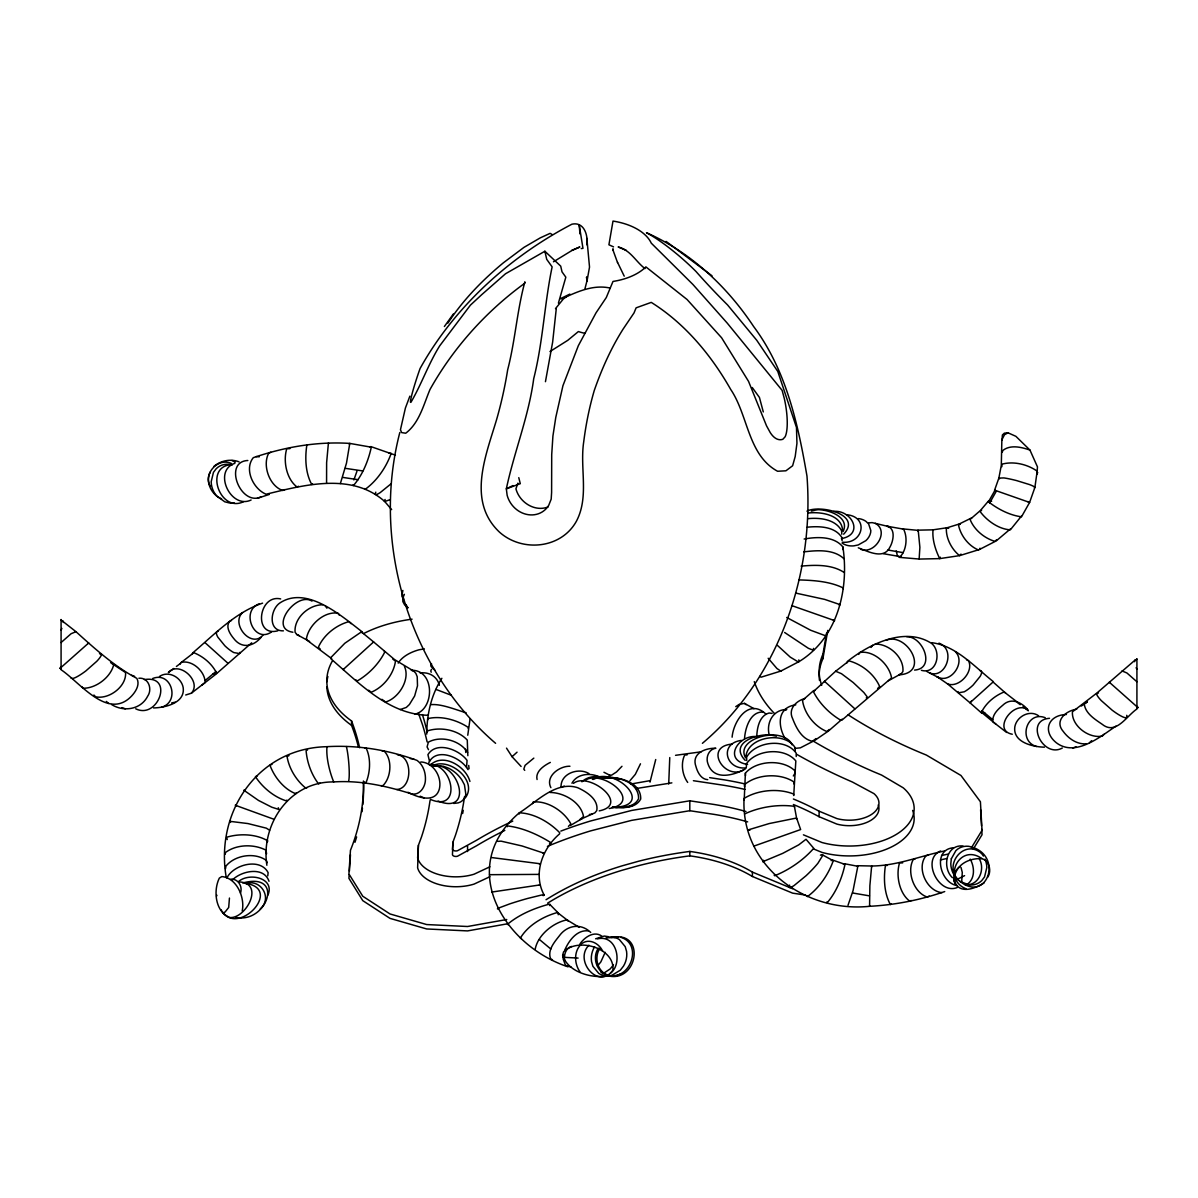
<?xml version="1.0" encoding="UTF-8"?>
<svg xmlns="http://www.w3.org/2000/svg" width="1198" height="1198" viewBox="0 0 1198 1198"><rect width="100%" height="100%" fill="white"/><g stroke="black" fill="none" stroke-linecap="round" stroke-linejoin="round"><path stroke-width="1.5" d="M953.473 847.78C932.029 849.397 939.756 883.211 957.442 885.651M944.413 850.984C920.423 855.941 896.763 865.869 871.65 866.004L869.868 885.726L869.583 906.302C895.161 904.984 920.528 899.953 944.713 891.567M746.399 766.96L746.339 763.89C756.238 749.349 784.6 747.073 795.831 760.94L793.72 795.517L793.555 794.004C778.371 788.044 757.9 789.811 744.048 798.452C740.753 866.244 805.341 913.056 869.583 906.302L869.823 905.733M561.053 787.161C560.35 773.564 578.484 767.169 588.907 773.564M558.418 303.109L565.83 277.187L562.012 271.856L560.709 266.136L544.88 251.251L505.526 273.758L481.641 294.738L470.41 305.146L439.726 345.803C428.51 363.758 421.591 384.079 411.019 402.154A26.086 1.782 -71.7 0 1 420.079 368.52C454.356 306.823 509.629 256.746 571.94 224.191C584.16 221.48 588.173 235.317 586.885 244.856M349.172 874.72L348.932 878.359L362.769 900.641L389.994 918.372L426.683 928.959L467.564 930.906L506.754 923.928M349.412 871.066L350.46 854.683M430.022 800.578A574.052 331.427 0 0 1 421.397 837.222L418.431 845.234L417.623 857.903A38.68 22.343 0 0 0 474.049 874.211L489.907 866.798M464.524 796.655A608.674 351.418 0 0 1 455.375 835.5L452.919 842.209L452.455 849.292A3.429 1.977 0 0 0 457.471 850.745L476.385 840.352A380.799 219.848 0 0 1 512.759 821.109M962.967 845.968C946.061 844.35 941.823 867.741 952.41 877.7M226.272 877.535C214.846 812.499 257.465 748.316 326.53 746.698C357.184 744.856 388.257 749.843 417.024 760.401C423.134 764.758 425.769 772.575 425.425 779.853C425.275 787.146 419.51 795.876 411.303 793.795C386.265 785.948 360.104 780.138 333.718 781.935C289.751 781.366 260.535 824.089 266.869 865.27M426.758 734.119C426.817 714.637 431.16 694.78 441.882 678.293M467.759 735.243L470.095 718.665M759.891 676.346L761.029 677.199L780.752 671.105L799.201 661.521C837.702 637.86 849.232 589.221 842.898 546.962C834.018 535.97 816.856 536.749 804.143 539.025M1036.929 474.363L1037.468 466.876L1029.966 450.089L1015.889 436.327L1007.997 432.807L1004.493 434.754L1001.857 439.831L1001.303 465.318L998.862 478.092L994.595 490.162L1029.606 502.441L1034.892 487.451L1037.183 471.173C1027.45 464.285 1013.583 460.99 1001.992 464.165L1001.857 466.711M466.561 767.424L467.055 760.386C459.163 749.484 436.342 740.783 427.911 754.65L429.513 761.314M563.494 954.686L563.15 958.984L565.501 965.274L571.206 967.175M793.331 775.975L794.918 773.354L794.828 770.718C782.564 758.918 756.522 760.296 745.396 773.114L744.213 799.965M519.183 814.041L519.303 812.828C536.105 802.375 555.812 780.527 577.706 787.715C586.526 791.713 598.76 799.365 596.784 810.567L594.957 812.813L579.952 819.567L583.516 816.497C580.925 802.181 563.749 792.477 549.882 792.462M732.113 737.189C733.356 721.645 748.361 697.865 765.627 713.813M756.822 735.138C757.316 726.767 759.832 715.55 769.056 713.02L772.081 713.394M744.527 738.642C745.201 728.174 750.233 711.253 763.156 712.076M362.26 632.978L362.365 631.99C341.834 616.311 306.658 584.849 279.583 603.163C270.134 609.932 268.023 631.316 283.417 630.852M267.768 875.858L268.127 872.653C260.37 857.498 233.64 864.387 226.931 877.849M180.149 664.021L181.242 662.449C192.129 659.559 205.262 671.614 205.098 682.546L191.395 693.208L185.72 694.99M544.117 894.996C532.766 874.031 542.335 848.454 559.571 833.898L559.676 832.685C549.418 822.172 534.068 813.232 519.303 812.828C456.273 866.513 502.576 945.102 568.002 966.831M242.221 910.959C245.051 897.676 236.934 877.954 221.84 876.577L219.354 878.089C213.124 890.593 215.191 911.888 229.896 917.533C246.204 918.761 265.222 882.641 238.716 881.908M545.449 381.683L552.652 342.044L556.261 308.829M655.725 759.532L650.005 782.129M940.325 557.19L939.726 558.612L919.45 559.062L899.578 557.384L897.422 555.857L896.209 550.915M669.772 757.57L668.709 784.016M225.524 868.685L225.928 866.139C234.868 855.058 254.65 852.033 266.27 860.359L267.274 862.71M821.738 685.286A116.805 67.447 0 0 1 822.936 654.228L826.56 633.053M819.462 680.389A116.805 67.447 0 0 1 822.936 658.63L827.758 630.388M558.193 914.733L558.463 913.205L549.508 904.101C534.622 908.024 519.273 914.403 507.488 924.317L508.251 924.721M961.709 881.533L962.279 872.429L961.021 867.457M399.818 432.508C371.155 542.649 408.937 669.023 495.598 743.314M1010.588 528.797L996.242 540.897L979.47 549.493L959.598 555.632L939.726 558.612C935.443 550.092 932.029 539.07 933.047 529.83L947.304 527.704L960.347 523.676L958.565 525.338C960.721 535.611 968.508 545.779 978.242 549.882M240.484 893.049C242.88 886.61 238.117 878.553 230.87 879.152M1006.605 732.457L992.902 721.78C991.929 714.862 997.919 709.291 1002.771 705.248C1010.827 697.266 1021.34 701.998 1027.824 709.695C1013.643 699.737 991.779 730.391 1012.28 734.239M225.164 854.264L225.583 852.422C236.605 844.231 253.991 843.886 266.016 850.191L266.57 853.785M586.541 277.127L587.035 280.916L589.521 267.079L586.855 238.402M340.367 483.558L346.492 463.102L349.786 443.41C317.051 441.283 284.196 447.109 253.287 457.681C243.853 469.302 253.332 489.069 266.106 494.22C304.142 485.01 351.718 472.132 384.753 501.528L389.56 499.836M584.983 288.613L587.005 280.736M842.164 719.144L828.462 731.02L814.595 740.514L800.369 747.851L794.828 748.391M590.719 932.448C580.775 922.73 566.968 925.245 559.316 935.878C554.464 942.032 547.291 950.284 550.571 958.595L552.503 959.898M375.783 492.153L375.244 493.89A9.869 2.141 -41 0 0 380.26 492.558L391.117 483.752M789.632 885.112L789.093 886.849A9.869 2.141 -41 0 0 794.124 885.517L806.059 875.738A38.86 8.446 -41 0 0 817.935 863.249L822.756 855.372A9.869 2.141 -41 0 0 820.435 855.162M917.698 530.939L917.938 530.16L933.047 529.83M1016.758 701.699L1004.164 691.965C994.774 695.709 985.879 703.121 981.462 712.286L995.882 724.191M1134.656 661.715L1135.225 659.963L1136.917 659.259M353.874 479.919L356.974 471.218M846.941 662.898L847.435 661.431C869.568 643.85 905.284 626.225 931.774 643.551C941.898 652.221 936.746 674.669 921.397 670.326M899.578 557.384C906.482 550.825 907.889 537.528 903.577 529.157L886.969 526.207C895.999 528.303 893.394 541.122 889.919 547.127C883.78 560.08 867.651 551.245 858.292 547.815M267.379 841.939L267.753 840.831C256.087 833.913 239.525 833.314 226.602 837.252L227.261 839.558M517.91 483.138L515.934 488.829C519.438 502.202 534.518 512.115 548.01 506.994M605.185 952.335L600.842 961.934L597.503 965.977M192.384 653.853L192.713 652.925C214.382 634.476 235.093 612.522 262.572 603.148M960.991 554.09L959.598 555.632C951.691 549.478 945.761 538.067 946.375 528.004L948.666 528.348M996.691 539.684L994.924 541.346C984.322 538.291 974.154 529.771 970.08 519.453L980.368 510.528L988.425 501.093L991.645 501.258M532.571 803.618L533.17 802.016C547.576 800.444 564.168 811.331 570.892 823.939L568.421 826.365M428.749 762.827C436.252 746.639 461.215 757.406 468.014 769.655M1002.172 452.365L1002.921 450.418C1010.513 444.398 1021.595 447.168 1029.966 450.089M267.918 895.131C275.315 877.849 248.989 872.219 238.477 881.593M326.575 482.674L326.62 462.668L328.417 442.946L328.566 443.754M640.481 763.8L635.329 774.342L629.938 780.707M979.47 549.493L980.009 548.22M404.385 594.328L402.783 597.982L402.857 601.576L404.61 604.87L407.934 607.656M216.553 896.134L216.958 895.265M352.991 484.891L353.47 485.519C362.575 474.947 368.355 460.811 371.29 447.198L349.786 443.41L349.247 444.203M564.827 949.984C568.78 940.789 576.942 929.528 588.203 930.891M843.137 531.478C850.056 517.057 828.477 509.345 817.246 509.704M402.887 590.449L401.824 596.125L403.546 599.27M61.083 629.998L61.877 628.441M521.1 766.48L512.055 756.702L517.057 752.179M598.356 948.187C590.584 959.583 599.15 977.269 613.616 975.996M286.861 800.084L286.442 800.908C274.057 797.119 262.497 787.46 255.444 776.633L257.33 775.825M599.839 948.412C593.699 957.666 597.517 972.327 608.809 975.352M320.016 783.118L318.548 783.851C311.39 774.462 307.032 762.377 306.089 750.622L307.572 749.903M409.881 396.134L405.418 407.994L400.461 429.708L401.6 432.583L405.718 433.227C419.42 422.834 423.613 404.58 430.007 389.47C453.308 347.824 486.148 311.285 524.754 283.252L524.874 281.859C516.997 310.746 515.2 340.816 507.667 369.793A362.485 310.866 -83.4 0 1 496.421 420.199L496.346 420.438C485.564 456.318 466.95 501.363 499.446 532.107C522.118 552.458 561.203 548.894 576.463 521.13C589.356 496.571 579.652 468.044 583.74 441.673C585.912 424.377 589.371 407.23 594.268 390.488C601.696 369.104 610.95 348.304 623.065 329.151L634.027 312.918L636.108 307.841L651.248 302.39C684.957 323.46 711.238 355.147 730.72 389.47C748.271 415.392 747.807 455.075 777.592 471.263L785.918 470.799L792.627 465.752L795.202 456.498L796.94 443.35L796.475 427.446L777.802 371.47L756.777 340.322L727.545 304.921A232.786 69.155 51.8 0 1 696.038 271.542C681.947 257.3 661.581 240.753 646.471 232.726C690.482 252.089 727.186 286.577 753.617 326.5C786.158 370.047 797.928 423.598 806.973 476.07C814.49 574.486 778.79 678.757 702.402 743.314M858.726 654.408L859.775 652.521C873.671 649.945 889.425 664.426 891.552 677.903L841.895 720.163L840.667 720.178C829.375 713.484 819.312 703.346 813.382 691.59L835.635 671.239L849.008 660.877C861.856 664.306 874.33 674.219 879.646 686.499L877.595 688.536M1027.794 501.573L1029.606 502.441L1021.49 516.817C1009.629 515.245 997.904 509.135 988.47 501.812L994.924 490.401M989.638 503.025L996.407 491.045M391.656 509.614L384.259 500.959L385.112 499.476M763.545 860.254L762.692 861.736L782.713 853.365L798.737 844.845L806.014 839.274L813.741 848.304C803.334 860.164 789.302 869.838 774.657 875.738L774.163 875.169M269.61 830.244L266.315 828.162L247.941 823.565L229.657 821.304L230.54 822.457M829.36 729.492L826.71 731.454C814.49 726.422 804.277 713.499 802.525 700.366L813.667 690.572L814.895 690.557M1037.049 473.719L1037.738 472.566M447.917 323.086C462.907 300.204 482.345 280.167 503.445 262.751L523.945 247.387L540.268 237.863L550.107 233.355L551.949 234.374M971.413 847.765L982.031 830.319L980.413 801.761L960.961 775.48L926.339 755.054A448.516 258.948 0 0 1 848.169 714.847M973.345 848.993L982.031 834.721L981.731 829.36M296.265 792.702L295.681 793.675C283.926 789.153 274.252 777.008 269.984 765.252L272.006 764.324M549.568 905.583L550.271 904.505M571.955 783.222C576.957 773.668 590.285 772.545 599.195 776.843M346.387 746.564C348.573 755.084 350.071 774.237 348.753 780.707M857.094 866.483L857.633 865.705L871.65 866.004L871.815 866.813M251.7 642.817L216.209 673.95L202.118 684.942M588.937 945.207C573.453 960.676 598.91 990.402 612.912 970.08C615.023 948.022 577.93 937.091 563.599 951.841L562.611 955.27C567.687 971.323 589.296 977.927 604.571 976.295M444.383 326.5L453.353 313.996M260.28 908.878C272.65 898.32 261.074 878.613 245.875 883.555M871.066 647.444L872.638 645.273M888.407 680.734L901.315 673.68L902.903 671.509C904.265 657.328 888.946 643.76 875.199 644.06M343.512 669.113L343.152 669.577C367.172 690.857 394.127 714.652 428.03 715.266M816.078 738.582L812.394 741.263C801.896 739.151 796.221 727.935 792.687 718.77C787.805 709.066 796.056 700.83 805.161 698.404M1115.952 726.123C1100.288 736.68 1075.505 757.406 1056.292 742.73C1042.08 731.304 1048.1 714.951 1066.415 714.502M613.451 964.884L610.186 968.942L603.433 973.405M579.952 943.979C584.429 937.255 594.163 930.487 601.89 936.177M242.535 612.567C230.375 623.978 251.43 649.076 263.096 635M426.713 732.248L428.06 730.705C440.939 726.692 458.025 729.956 467.265 740.079L467.849 755.683M191.395 693.208C202.207 681.243 178.966 660.248 168.334 672.557L173.71 668.499M465.213 797.988C478.496 780.826 449.055 756.357 432.074 766.046M621.972 766.286L616.491 771.976L611.714 775.076L610.007 775.361L603.942 772.261M430.232 765.237C442.871 752.344 465.932 766.361 469.916 781.455M795.801 704.813C777.098 707.434 777.727 725.509 784.96 738.312M1104.077 734.269L1102.43 736.021C1089.162 739.046 1071.326 725.748 1072.435 711.807L1097.039 692.908L1135.225 659.963M971.428 701.1L969.976 702.777L981.791 713.199L984.756 712.885M555.498 308.605L563.3 299.036L569.844 294.109L560.155 298.781M581.015 944.458C573.602 951.526 574.321 964.15 580.102 972.027M59.9 668.259L61.083 667.076M61.083 642.547L71.086 633.727L75.983 631.69C94.956 648.867 114.304 666.223 136.827 678.368C140.166 684.477 135.868 691.396 131.72 695.918C108.134 720.971 79.966 682.351 61.083 669.757L61.083 619.501M1136.917 708.482L1137.89 707.554L1109.273 682.186L1110.097 682.755M987.631 877.295C991.809 871.395 989.548 860.988 981.896 858.607C944.234 857.334 945.926 906.691 984.142 882.851M1089.476 742.685L1091.648 740.678M843.662 534.188C862.68 514.241 819.761 504.403 806.943 511.157M966.891 884.528C975.292 879.033 974.723 866.963 970.2 859.116M181.242 662.449L193.836 652.715C203.226 656.459 212.121 663.872 216.538 673.036L215.086 674.16L213.244 673.635M205.352 680.344L216.044 671.449M581.929 781.8C588.218 775.675 597.952 775.675 605.933 777.861M232.562 879.796C241.652 870.796 263.934 866.124 269.011 881.279M307.601 444.698L306.808 445.327C304.861 458.07 305.475 473.165 311.75 484.471L312.543 483.857M891.192 903.936L890.399 904.565C884.109 893.244 883.495 878.164 885.457 865.405L887.179 865.51M176.391 666.477L180.419 663.437M745.081 813.727C760.026 806.883 778.086 804.128 794.394 806.314L796.7 818.728M1034.338 487.856L1034.892 487.451A21.729 2.231 14.4 0 0 1029.426 484.546L1016.608 480.593A16.997 1.752 14.4 0 0 1003.954 477.927L998.862 478.092A21.729 2.231 14.4 0 0 999.536 478.811M781.47 670.581L780.752 671.105L776.888 668.454L768.158 658.256M549.957 351.568L567.762 340.337L578.394 331.547A41.226 23.795 0 0 0 584.909 333.314M87.903 643.506L88.727 642.937L60.11 668.304L61.083 669.233M372.937 642.398L373.611 641.933L394.576 659.589L413.849 671.179L415.871 673.396L417.218 676.735L417.503 685.81L414.643 695.978L409.402 704.514L406.302 707.434L400.222 709.545M261.119 637.336C253.018 646.83 241.667 648.852 233.79 638.579C230.106 634.161 225.344 626.973 229.507 621.477L231.469 620.444M1081.285 706.056L1087.395 701.878L1084.235 703.72C1085.133 713.319 1094.927 719.294 1102.205 724.296C1116.027 735.482 1126.599 715.835 1136.917 709.006L1136.917 658.735M953.967 880.979L964.585 875.648M213.858 466.411C220.791 460.571 230.57 458.579 239.046 461.829M561.652 298.901C576.672 292.027 592.681 284.42 609.662 287.954M533.829 758.124L525.083 765.357L523.796 769.161L524.739 770.344M735.752 706.64L739.166 704.394L744.542 703.376L754.006 708.722M369.718 447.273L370.796 446.569L395.415 455.15M843.437 864.432L844.53 863.743L857.828 866.289L853.066 890.593L848.019 905.254M452.919 842.209L452.455 854.803A3.429 1.977 0 0 0 457.471 856.241L476.385 845.863A380.799 219.848 0 0 1 504.837 830.394M732.292 744.078C702.313 746.384 725.778 783.088 745.575 768.697M570.278 825.557L582.333 818.459M826.006 635.943L810.657 630.253L786.712 617.479M259.053 603.897C240.439 610.666 253.826 644.03 271.452 632.005M553.446 261.793L571.925 250.502L579.847 246.983L571.641 250.412M959.927 866.678C954.506 870.137 952.29 877.7 955.001 883.54M159.469 676.496C168.439 670.221 181.407 677.364 183.174 687.592C185.361 702.986 165.369 707.659 153.554 707.943M581.973 943.485C589.341 938.019 599.21 943.545 602.579 951.032M959.104 524.08L971.848 517.791M298.482 486.268L297.044 487.002C286.487 479.08 282.968 461.14 286.756 448.756L289.931 448.621M911.244 900.492L909.806 901.225C899.249 893.304 895.73 875.379 899.518 862.994L902.693 862.86M161.475 707.254C180.269 701.998 171.658 671.03 152.73 678.472M992.962 681.917L1005.616 693.103M512.954 485.579L506.335 488.829L507.143 495.298A24.424 21.759 53.7 0 0 526.266 514.301A24.424 21.759 53.7 0 0 548.759 505.242L551.185 499.147L551.604 492.483L551.709 454.626L552.922 436.027L555.782 417.398L562.94 385.696L578.32 345.728L596.035 312.828L606.293 297.538L613.002 281.44A54.12 31.253 0 0 0 645.872 266.884L687.053 299.485L721.6 337.761L748.555 381.398L766.51 425.784L770.179 432.478A34.218 16.038 88.1 0 0 782.833 439.277L785.139 436.761A34.218 9.314 79.9 0 0 784.346 398.649L782.114 390.353L727.276 323.161L692.968 284.525L651.278 243.164A54.12 31.253 0 0 0 613.002 221.076L608.913 244.781L613.526 246.878M550.331 762.407C544.057 765.537 535.162 771.422 537.078 779.524M901.315 673.68L898.755 674.893C931.37 672.991 906.332 631.466 885.996 640.361M489.907 876.711L474.049 884.109A38.68 22.343 0 0 1 417.623 867.816L418.431 845.234M595.616 938.783L604.226 936.057L608.344 936.656M561.248 787.415L564.228 786.038M573.498 783.342C588.997 771.347 630.852 804.562 599.225 810.881M270.853 452.23L268.726 453.129C262.122 465.318 269.415 486.029 282.713 490.476L284.825 489.578M915.287 858.786L913.175 859.685C906.557 871.859 913.849 892.57 927.147 897.017L929.274 896.134M749.858 830.304L748.181 829.9L769.176 823.565L795.008 818.339L796.685 818.324L800.638 829.555L753.782 846.147M222.768 912.981L225.089 912.007L228.698 907.47L229.447 898.051M616.76 975.606L621.462 973.645M584.894 780.422C602.489 768.607 644.509 802.39 609.198 808.545M928.69 854.833L925.919 855.911C916.126 867.921 926.803 891.147 941.942 892.66M389.095 453.248L391.192 453.338C386.37 467.055 377.13 480.608 365.375 489.188L364.746 488.529M831.157 860.643L832.625 860.059L845.009 864.372C842.074 877.984 836.294 892.121 827.204 902.693L826.71 902.064M592.381 779.359C615.353 765.297 656.923 807.138 612.642 807.257M247.836 460.496C222.948 461.649 240.379 506.2 260.7 497.02M940.64 850.969C921.052 858.951 938.573 895.265 957.277 887.508M592.92 779.464L596.02 778.281M234.898 463.327C212.42 470.694 230.675 509.719 251.116 500M784.151 710.429L786.727 709.501C773.384 709.486 766.45 722.095 768.996 734.089M243.643 501.633C220.043 513.493 203.585 466.426 231.409 464.629M218.081 631.256L216.853 631.705A38.86 7.517 39.8 0 0 217.841 637.141L224.865 645.782A9.869 1.917 39.8 0 0 233.82 652.581L239.435 653.539A38.86 7.517 39.8 0 0 239.899 652.341M628.111 807.003L632.963 805.251M1072.674 748.061L1076.089 746.863M242.73 882.986C285.409 871.47 266.81 924.137 235.662 917.354M1062.297 748.046C1042.844 758.693 1024.245 720.118 1049.508 718.306M1076.703 709.201C1065.771 710.684 1054.045 720.867 1063.255 731.454C1068.541 738.642 1077.122 744.647 1086.406 743.793M257.36 498.293L269.31 494.43M743.329 770.044C731.229 776.109 713.154 779.988 707.898 763.605C705.532 757.406 708.737 749.109 715.865 748.256C705.023 747.896 691.231 753.572 695.948 766.51C697.491 772.201 701.07 779.329 707.748 779.658M1122.017 670.94L1126.914 672.976L1136.917 681.782M981.626 510.123L980.129 511.576C986.987 520.816 998.773 529.187 1010.348 529.845L1021.445 516.098M539.19 885.202L540.283 884.873L491.674 892.076M741.322 740.409C718.755 743.359 725.748 770.314 746.279 767.858M841.415 538.606C864.522 534.428 851.748 509.734 833.643 511.381M811.36 511.142L816.751 509.779M365.016 748.136L366.004 747.881C371.095 758.124 370.347 772.186 366.004 782.698L364.087 781.995M277.876 630.792C253.048 637.501 258.469 593.879 280.661 598.925M941.568 855.522L948.337 854.039M940.4 859.924L946.854 858.517M144.374 679.595C174.369 674.684 158.196 719.893 135.703 708.797M171.673 702.912L175.267 702.193M549.523 843.497L550.766 843.242L550.511 842.404C537.438 834.332 522.268 827.548 506.994 825.871L507.248 826.725M630.552 784.091L650.334 780.602M635.958 788.569L671.868 782.863M506.754 919.525L467.564 926.503L426.683 924.557L389.994 913.954L362.769 896.239L348.932 873.956L350.46 850.28A505.796 292.027 0 0 0 363.548 782.024M424.362 648.867L419.045 649.78A40.627 23.451 0 0 0 398.185 663.108M701.159 751.82L675.552 755.309M801.118 566.13C815.359 564.827 831.981 564.318 844.246 572.539M803.828 551.874C816.961 550.301 833.613 548.984 843.901 558.702M745.98 811.495A195.154 112.672 0 0 0 714.517 804.532L689.808 800.803L631.705 810.432L590.704 820.944A346.162 199.856 0 0 0 560.829 831.098M747.672 821.873A195.154 112.672 0 0 0 714.517 814.445L689.808 810.717L631.705 820.345L590.704 830.858A346.162 199.856 0 0 0 547.411 846.387M597.323 938.918C616.985 933.871 622.87 963.746 610.71 973.031M606.892 937.779L614.544 937.54M606.532 976.056L609.647 975.591M61.083 620.01L75.983 631.69M597.862 778.026L612.313 777.921L618.782 779.179M616.551 807.542L622.076 806.763M611.429 937.45C646.591 930.112 637.71 984.157 607.146 975.621M611.968 975.741C631.885 976.535 641.754 943.964 621.043 937.375M600.093 777.981C614.394 775.106 639.013 780.856 638.579 798.692C634.67 806.928 624.023 807.632 616.042 806.988M581.24 248.585L582.977 248.345L579.173 224.745L579.967 233.909M614.814 937.495L618.123 937.031M603.103 778.026C617.18 775.765 641.23 781.53 640.72 799.021C635.374 809.069 621.657 807.841 612.028 807.377M210.369 471.967C204.843 481.401 211.522 495.029 221.585 498.832M842.718 542.245C863.384 543.847 869.224 516.652 846.477 514.706M431.654 766.091C458.4 759.742 475.082 815.778 438.064 801.058M433.796 766.061L443.35 766.226L448.561 768.203A38.86 36.614 -47.9 0 1 461.829 779.883L464.45 784.81L465.827 794.244A9.869 9.299 -47.9 0 1 458.205 802.885L453.698 803.439M756.926 736.635C738.253 734.239 722.304 760.311 747.597 764.474M415.017 714.143C434.634 709.501 435.263 669.712 411.273 670.251L413.849 671.179M770.389 735.213C759.233 735.198 737.818 743.733 745.545 757.795M571.521 946.435C565.711 948.022 563.779 955.061 564.558 960.437M589.371 814.46L591.992 814.191M807.212 527.21C819.043 525.982 834.961 526.371 841.939 537.617L842.074 540.702M808.395 518.629C820.091 517.506 835.605 519.288 841.625 530.819L841.79 534.218M569.949 766.241C559.541 765.866 545.03 776.409 550.885 787.655M931.849 642.697C956.259 645.842 974.798 667.061 993.412 681.692L969.976 702.777L947.543 683.878L936.881 676.585C950.209 684.971 966.247 662.494 955.465 651.817M807.916 513.058C820.42 511.501 841.43 514.526 842.583 530.07M835.635 671.239L841.475 673.695L853.171 682.501L863.848 692.504L867.187 696.862L866.304 697.925M868.745 522.867L872.144 522.613L889.096 526.671M914.583 670.101C935.863 668.529 923.224 636.482 906.736 636.692M543.143 853.38L544.266 853.305L522.043 845.968L501.078 841.146L497.769 841.37M563.09 957.277L578.11 958.086M382.207 751.086L384.019 750.981C392.585 759.322 391.327 777.397 382.956 785.603L381.144 785.708M1044.446 747.178C1032.631 746.893 1012.639 742.236 1014.826 726.842C1016.593 716.614 1029.561 709.471 1038.531 715.745M965.094 884.693C978.616 886.355 985.49 869.374 979.32 858.876M838.795 604.735L840.262 604.691L824.673 599.389L796.131 593.175M539.19 863.803L540.298 863.773L491.644 857.558M579.263 927.327L566.879 919.869C552.967 922.715 537.558 935.264 535.147 949.52M798.677 579.907C813.652 580.341 829.6 581.3 843.212 587.948L843.287 588.907M1098.506 692.893L1096.574 693.762A16.997 3.295 39.8 0 0 1101.247 700.575L1112.178 710.204A21.729 4.208 39.8 0 0 1122.975 716.988L1125.356 717.842L1127.288 716.973A16.997 3.295 39.8 0 0 1126.704 715.326M99.494 653.644L101.426 654.512A16.997 3.295 -39.8 0 1 96.753 661.326L85.822 670.955A21.729 4.208 -39.8 0 1 75.025 677.739L72.644 678.592L70.712 677.724M397.422 754.77C412.921 756.582 412.501 788.569 396.778 789.497M617.779 807.257L624.233 807.497M138.878 678.233C148.492 677.229 152.625 689.135 147.654 696.218C140.96 709.516 123.783 712.256 111.594 704.544M322.801 604.81C309.054 604.511 293.735 618.078 295.097 632.259L296.685 634.431L309.593 641.484M256.058 456.603L259.262 456.797M435.997 689.419L451.287 695.244M292.911 632.23C268.217 628.665 296.295 591.318 312.004 601.111M331.696 658.675L307.497 640.541L306.448 638.654C308.575 625.191 324.329 610.695 338.225 613.271L339.274 615.158M902.408 528.857L918.222 530.385L919.884 547.321L919.151 558.837M420.154 673.006C428.944 671.689 437.285 676.511 439.366 685.301M245.41 789.781L243.838 790.216L258.513 800.444L271.796 807.212L279.074 809.519L278.25 807.766M410.33 758.589L413.714 758.903M288.988 755.639L287.056 756.507C289.003 768.472 296.161 780.168 305.46 787.88L306.748 787.999M245.261 883.345C284.51 888.557 236.65 938.648 221.001 909.731M420.798 761.958C433.616 762.527 442.212 777.113 439.352 788.988C435.323 803.813 417.398 797.284 408.009 792.282M805.55 895.071L792.642 893.154L752.404 876.502A126.883 73.258 0 0 0 689.808 855.851A277.891 160.442 0 0 0 638.594 865.66L622.376 870.182A277.891 160.442 0 0 0 547.576 903.172M345.219 468.313L362.829 470.949M342.748 477.403L358.157 479.724M428.839 764.459C453.698 763.006 462.039 813.098 430.277 799.351M709.635 777.637L724.071 779.808A229.776 132.664 0 0 1 744.961 783.911M693.402 780.707L724.071 785.319A229.776 132.664 0 0 1 744.961 789.407M852.871 893.034L869.449 895.864M887.913 550.032L903.322 552.667M883.24 553.686L900.851 556.711M538.98 874.39L489.518 874.69M612.732 806.913L615.967 807.542M994.595 490.162L995.478 490.341M770.943 735.063L776.424 736.216M926.548 671.254C944.174 683.279 957.561 649.915 938.947 643.146M1045.27 717.722C1026.342 710.279 1017.731 741.248 1036.525 746.504M1007.997 432.807L1004.358 433.167L1002.397 434.979L1002.037 440.205M860.928 549.403C874.899 554.674 889.8 531.178 875.274 523.316M110.605 662.629L113.765 664.486C110.875 677.125 96.065 688.491 83.111 688.236L82.048 686.888M232.053 465.094L228.938 464.33A16.997 16.008 47.9 0 0 216.269 468.643L213.454 472.341L211.177 481.746A21.729 20.486 47.9 0 0 216.643 495.957L224.79 501.812L229.462 502.965A16.997 16.008 47.9 0 0 234.119 502.786M392.839 659.155L395.475 661.116C393.723 674.249 383.51 687.173 371.29 692.204L368.64 690.243M231.528 463.551C218.455 457.097 203.076 473.539 210.099 485.999M236.485 805.58L235.227 805.221L273.533 819.118M798.452 662.045L790.261 657.133L777.487 645.452M121.911 707.614L125.326 708.812M466.127 712.78C455.075 709.53 440.924 703.54 430.621 704.694M131.585 675.253L134.64 676.346M320.405 649.286L318.354 647.264C323.67 634.985 336.144 625.057 348.992 621.627L351.059 623.664M979.919 670.506L981.147 670.955A38.86 7.517 -39.8 0 1 980.159 676.376L973.135 685.031A9.869 1.917 -39.8 0 1 964.18 691.815L958.565 692.788A38.86 7.517 -39.8 0 1 958.101 691.59M687.098 754.905L684.702 754.965C680.614 763.351 682.216 774.971 687.697 782.429M791.758 605.604L834.647 620.639L833.374 620.1M793.375 799.006A229.776 132.664 0 0 1 818.923 811.121L836.878 818.578A29.561 17.072 0 0 0 871.83 814.236A29.561 17.072 0 0 0 873.971 793.63L852.437 782.039A551.394 318.339 0 0 1 796.625 754.291M793.375 804.517A229.776 132.664 0 0 1 818.923 816.632L836.878 824.089A29.561 17.072 0 0 0 867.891 821.933A29.561 17.072 0 0 0 878.254 804.921M803.409 834.826L821.993 842.523A64.782 37.408 0 0 0 898.545 832.969A64.782 37.408 0 0 0 903.247 787.835L881.608 775.076L873.222 771.572A516.772 298.362 0 0 1 813.307 741.143M813.547 848.933L821.993 852.422A64.782 37.408 0 0 0 889.934 847.705A64.782 37.408 0 0 0 912.636 810.432M546.048 899.728A277.891 160.442 0 0 1 622.376 865.765L638.594 861.242A277.891 160.442 0 0 1 689.808 851.434A126.883 73.258 0 0 1 752.404 872.099L792.642 888.751M626.359 250.412L618.153 246.983C630.343 249.888 635.704 261.523 644.973 268.592M420.154 796.206L424.152 797.943M296.685 634.431L299.245 635.644M205.038 642.667L227.68 663.033M822.157 854.698L833.254 860.733C828.432 874.45 819.177 888.003 807.422 896.583L806.808 895.924M929.738 673.021L939.502 678.068M966.531 659.694L968.493 660.727C974.199 671.554 958.894 688.386 947.543 683.878M981.896 858.607C959.628 842.643 941.673 878.778 965.992 888.781M232.008 460.481L235.167 462.173M980.788 852.811C963.626 838.929 943.185 865.36 958.385 879.916M960.017 881.399L969.062 884.933A16.997 16.008 47.9 0 0 981.731 880.62L984.546 876.921L986.823 867.517A21.729 20.486 47.9 0 0 985.026 859.176M608.913 774.762L610.007 775.361M326.979 746.998C325.991 756.777 329.435 771.692 333.718 781.935M521.429 938.708L520.411 938.019C527.959 925.335 543.263 916.335 557.429 912.517L568.301 920.873L566.879 919.869M112.133 663.677L125.565 672.557C126.674 686.499 108.838 699.797 95.57 696.772L93.923 695.02M825.063 681.647L824.389 681.183L854.848 708.827M712.016 275.795L666.133 241.427M1017.581 702.687L1020.262 704.709M1022.957 706.73L1028.318 710.788M784.63 632.484L808.44 648.343L813.502 650.259L813.472 648.403M744.542 703.376L746.129 704.694M981.956 710.699L992.648 719.594M745.216 760.371C722.304 736.62 784.405 724.94 792.028 744.797M539.429 939.502L550.81 949.011M600.572 971.623L602.894 973.675M106.352 701.429L108.524 703.451M1136.917 706.326L1138.1 707.509M435.024 670.386L431.25 666.687A5.616 3.25 0 0 1 431.594 663.857M404.4 666.313C410.57 679.281 398.784 698.164 385.606 702.013L381.922 699.332M325.362 606.023L326.934 608.195M752.239 387.523L759.427 397.436L763.291 411.932M506.514 748.136L512.055 756.702M617.524 262.572L612.927 249.903M405.972 604.466L407.799 607.82M624.218 276.154L617.509 262.287M467.579 752.434C460.152 740.304 440.774 735.258 428.36 742.161L427.087 746.953L428.525 749.723M1136.123 667.69L1136.917 669.248M418.416 713.124L422.415 724.505A574.052 331.427 0 0 1 427.117 741.906M62.775 620.714L63.344 622.466M384.333 651.323L384.618 652.341C378.688 664.096 368.625 674.234 357.333 680.928L355.836 679.895M518.779 477.658L520.291 483.678L506.335 488.829C514.182 451.886 528.707 416.38 533.709 378.688C543.008 341.954 544.401 303.873 552.128 266.884L546.722 259.337L544.88 251.251M798.796 659.903L799.201 661.521M794.394 806.314L794.514 807.242M586.571 277.292L587.035 280.916M468.718 765.462L469.047 768.742M468.208 728.534L468.119 727.351C456.857 719.863 440.849 715.416 427.641 718.665L427.716 719.833M794.004 784.031L793.87 781.935C780.183 772.77 756.896 773.983 744.392 784.735L744.542 786.831M612.972 248.63L613.077 250.277M980.608 809.728L981.521 825.796M842.898 546.962L842.988 549.597M745.396 773.114L745.485 775.75M795.217 751.281L795.143 747.687C784.99 730.99 748.046 736.126 745.905 756.447M796.221 756.537L796.176 753.138C785.514 737.833 755.489 741.352 746.639 757.151L746.683 760.55M822.936 654.228L822.936 658.63M819.103 811.226L819.103 816.736M752.404 872.099L752.404 876.502M689.808 800.803L689.808 810.717M689.808 851.434L689.808 855.851M467.564 846.013L467.564 851.523M332.43 660.877A109.662 63.314 0 0 0 351.553 720.956L351.553 725.359A505.796 292.027 0 0 1 358.337 746.728M606.128 937.675A16.997 15.844 -50.2 0 1 619.366 939.546L625.206 946.645L626.554 951.332A21.729 20.261 -50.2 0 1 623.499 966.112L620.339 970.17L611.968 975.247A16.997 15.844 -50.2 0 1 598.73 973.375L592.89 966.277L591.542 961.59A21.729 20.261 -50.2 0 1 594.597 946.794M543.143 895.655A9.869 0.913 -16.2 0 0 541.316 895.086L527.449 898.5A38.86 3.609 -16.2 0 0 509.689 903.906L498.413 908.129A9.869 0.913 -16.2 0 0 498.069 908.983M841.999 543.008A38.86 24.185 -54.9 0 0 853.86 545.854L858.217 544.955L865.81 540.687A9.869 6.14 -54.9 0 0 870.826 530.549L868.64 523.945L865.989 521.385A38.86 24.185 -54.9 0 0 858.487 518.584M981.357 853.305A21.729 20.486 47.9 0 1 983.423 856.106M351.553 725.359A109.662 63.314 0 0 1 326.844 686.963M326.979 681.722A109.662 63.314 0 0 1 327.863 676.496M363.398 781.006A505.796 292.027 0 0 1 362.814 804.547M362.44 808.156A505.796 292.027 0 0 1 361.976 811.765M356.615 836.923A505.796 292.027 0 0 1 354.967 842.284M774.642 713.679A185.091 106.862 0 0 1 754.276 681.647M363.623 633.562A109.662 63.314 0 0 1 412.082 619.171M431.25 672.198A5.616 3.25 0 0 1 431.594 669.353M422.415 714.592A574.052 331.427 0 0 1 427.117 731.993M463.237 810.297A608.674 351.418 0 0 1 462.638 813.547M465.498 749.274A608.674 351.418 0 0 1 465.782 752.539M351.553 720.956A505.796 292.027 0 0 1 359.595 747.717M330.813 657.612L330.723 658.601L343.152 669.577L373.611 641.933L361.377 631.915L344.829 643.251L330.813 657.612M951.332 858.786L950.793 863.728A21.729 20.486 47.9 0 0 956.244 877.939C986.104 908.384 1006.155 853.56 968.538 846.297A16.997 16.008 47.9 0 0 955.884 850.625L951.332 858.786"/></g></svg>
